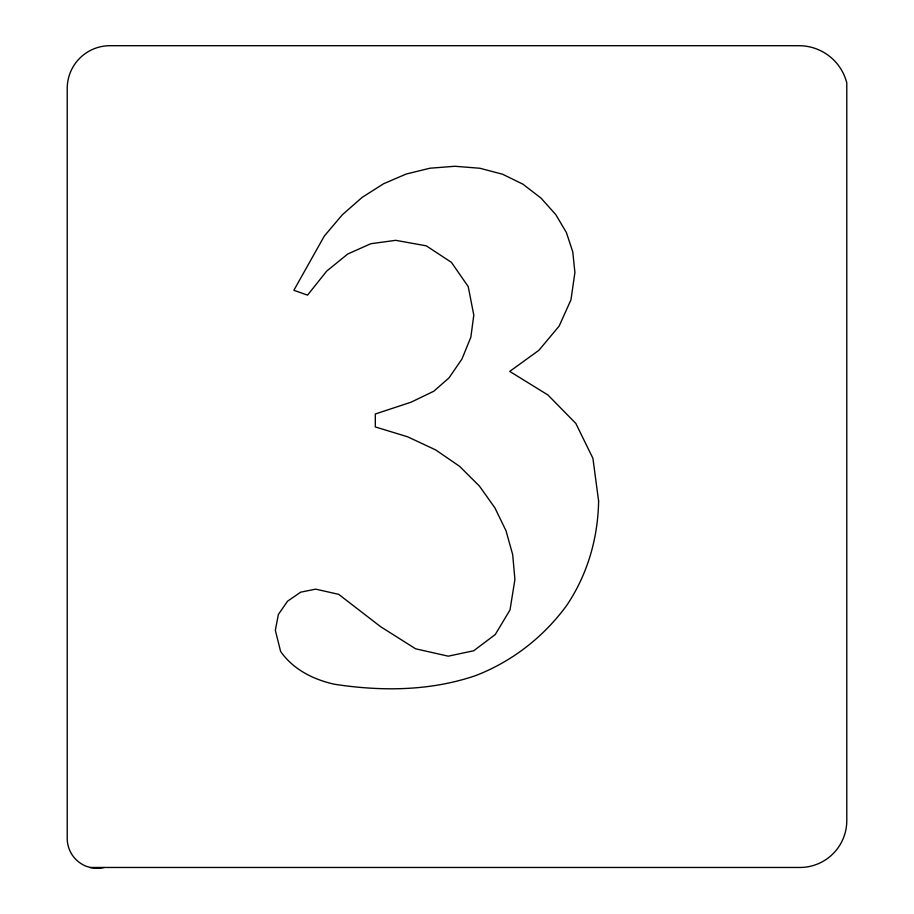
<?xml version="1.0" encoding="UTF-8"?>
<svg xmlns="http://www.w3.org/2000/svg" width="914" height="914" viewBox="0 0 914 914"><rect width="100%" height="100%" fill="white"/><g stroke="black" fill="none" stroke-linecap="round" stroke-linejoin="round"><path stroke-width="1.37" d="M90.178 867.466L798.973 867.466A46.9 46.9 0 0 0 846.787 820.566L846.787 82.877A49.322 49.322 0 0 0 798.973 45.7L109.977 45.7A42.764 42.764 0 0 0 67.213 88.464L67.213 838.732A29.968 29.968 0 0 0 86.693 866.449L91.012 867.706A29.968 29.968 0 0 0 104.39 867.466M598.601 501.009C598.019 538.186 587.485 574.632 566.623 605.548C543.453 637.161 511.897 661.713 475.246 675.743C429.786 691.155 381.332 691.452 334.296 684.22C313.205 679.479 293.28 669.516 280.609 651.442L275.331 630.249L278.382 614.459L287.556 601.184L300.695 592.158L315.696 589.142L338.648 594.329L380.681 626.73L415.63 648.814L448.26 656.172L473.715 650.757L495.285 634.51L510.012 609.924L514.913 579.522L512.697 554.649L506.025 530.771L494.92 507.898L479.37 486.019L459.536 466.289L435.578 449.871L407.507 436.755L375.311 426.952L375.311 413.996L411.049 402.194L433.819 391.215L449.003 377.893L461.958 359.008L470.847 337.197L473.806 315.124L468.208 286.562L451.413 262.352L426.278 245.832L395.682 240.325L370.73 243.752L347.72 254.023L326.664 271.15L307.55 295.131L293.851 290.309L324.253 236.155L342.27 214.847L362.161 197.367L383.583 183.76L406.182 174.037L429.968 168.21L454.921 166.268L479.884 168.256L502.551 174.22L522.934 184.182L541.019 198.11L555.849 214.699L566.429 232.636L572.781 251.921L574.906 272.543L570.964 299.803L559.162 326.047L538.94 350.256L509.726 371.404L547.92 394.974L575.831 423.433L592.912 458.291L598.601 501.009"/></g></svg>
